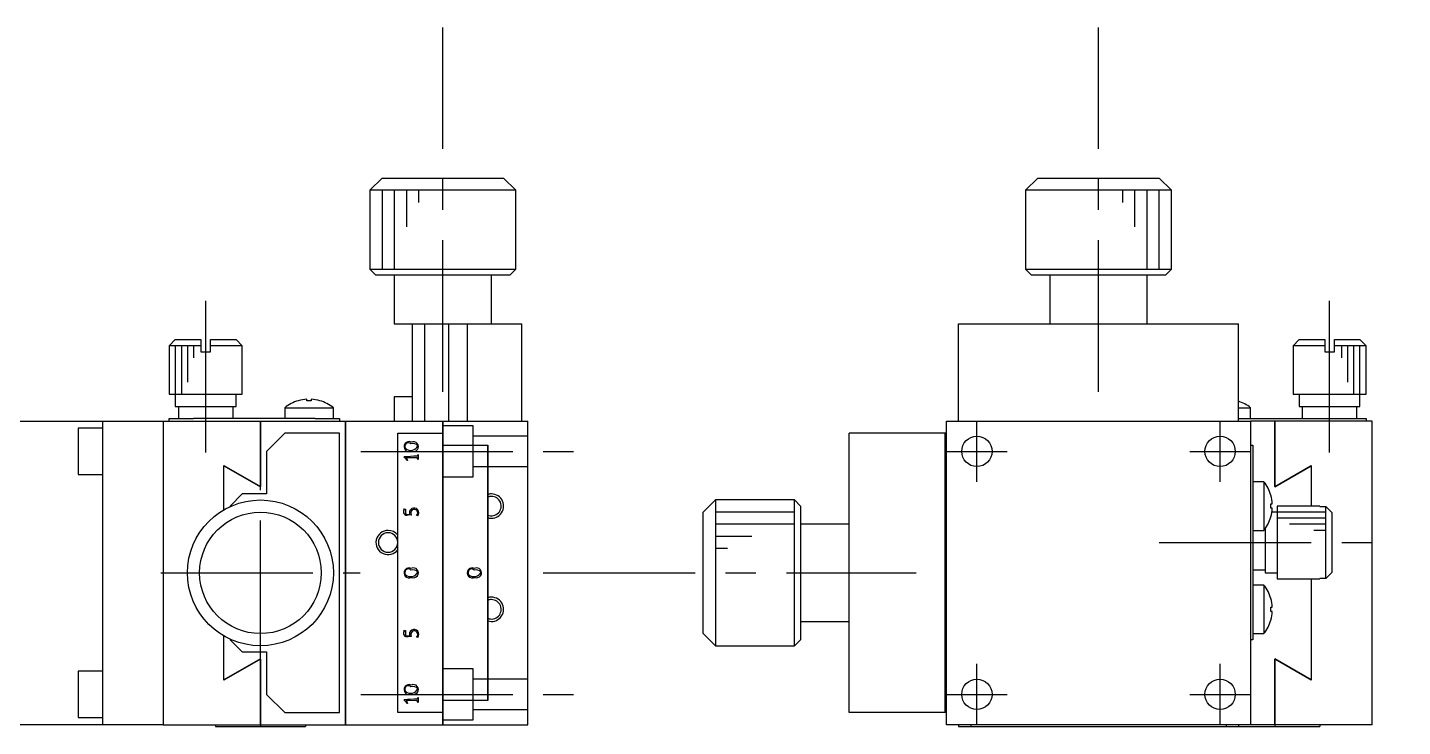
# Model space of a CAD drawing. Extents: x -9 to 400, y 1 to 282.
# Drawn here: x 286.8 to 399.9, y 129.6 to 187.2 of the extents above; entities that cross this region are included whole.
import ezdxf

# ---------------------------------------------------------------- set-up
doc = ezdxf.new("R2010")
doc.units = 0
doc.header["$LTSCALE"] = 10
doc.linetypes.add('CENTER', pattern=[2, 1.25, -0.25, 0.25, -0.25])
doc.linetypes.add('DASHED', pattern=[3.5, 2, -1.5])
doc.layers.get('0').update_dxf_attribs({"linetype": 'CONTINUOUS'})
doc.layers.add('CENTER', color=1, linetype='CENTER')

msp = doc.modelspace()

# ---------------------------------------------------------------- linework, layer by layer
at = {"color": 7, "linetype": 'CONTINUOUS'}
for p, q in [((315.978155, 174.772892), (314.978155, 173.772892)), ((315.978155, 174.772892), (325.978155, 174.772892)), ((326.978155, 173.772892), (325.978155, 174.772892)), ((369.89811, 174.772892), (368.89811, 173.772892)), ((369.89811, 174.772892), (374.89811, 174.772892)), ((374.89811, 174.772892), (379.89811, 174.772892)), ((380.89811, 173.772892), (379.89811, 174.772892)), ((326.978155, 173.772892), (314.978155, 173.772892)), ((314.978155, 173.772892), (314.978155, 167.272892)), ((326.978155, 167.272892), (326.978155, 173.772892)), ((374.89811, 173.772892), (368.89811, 173.772892)), ((368.89811, 173.772892), (368.89811, 167.272892)), ((380.89811, 173.772892), (374.89811, 173.772892)), ((380.89811, 167.272892), (380.89811, 173.772892)), ((314.978155, 167.272892), (326.978155, 167.272892)), ((314.978155, 167.272892), (315.478155, 166.772892)), ((326.478155, 166.772892), (315.478155, 166.772892)), ((316.978155, 166.772892), (316.978155, 162.772892)), ((324.978155, 162.772892), (324.978155, 166.772892)), ((326.478155, 166.772892), (326.978155, 167.272892)), ((368.89811, 167.272892), (374.89811, 167.272892)), ((368.89811, 167.272892), (369.39811, 166.772892)), ((374.89811, 166.772892), (369.39811, 166.772892)), ((370.89811, 166.772892), (370.89811, 162.772892)), ((374.89811, 167.272892), (380.89811, 167.272892)), ((380.39811, 166.772892), (374.89811, 166.772892)), ((378.89811, 162.772892), (378.89811, 166.772892)), ((380.39811, 166.772892), (380.89811, 167.272892)), ((316.978155, 162.772892), (318.478156, 162.772892)), ((318.478156, 154.772892), (318.478156, 162.772892)), ((318.478156, 162.772892), (319.478156, 162.772892)), ((319.478156, 162.772892), (319.478156, 154.772892)), ((319.478156, 162.772892), (321.478155, 162.772892)), ((321.478155, 154.772892), (321.478155, 162.772892)), ((321.478155, 162.772892), (322.978155, 162.772892)), ((322.978155, 162.772892), (322.978155, 154.772892)), ((322.978155, 162.772892), (327.478156, 162.772892)), ((327.478156, 154.772892), (327.478156, 162.772892)), ((363.39811, 154.772892), (363.39811, 162.772892)), ((363.39811, 162.772892), (386.39811, 162.772892)), ((386.39811, 154.772892), (386.39811, 162.772892)), ((298.978154, 161.47289), (298.478154, 160.97289)), ((301.078154, 160.97289), (298.478154, 160.97289)), ((298.478154, 160.97289), (298.478154, 156.97289)), ((298.978154, 161.47289), (301.078154, 161.47289)), ((301.078154, 161.47289), (301.078154, 160.97289)), ((301.078154, 160.97289), (301.078154, 160.47289)), ((301.878154, 161.47289), (303.978154, 161.47289)), ((301.878154, 160.97289), (301.878154, 161.47289)), ((304.478154, 160.97289), (301.878154, 160.97289)), ((301.878154, 160.47289), (301.878154, 160.97289)), ((304.478154, 160.97289), (303.978154, 161.47289)), ((304.478154, 156.97289), (304.478154, 160.97289)), ((391.398108, 161.472889), (390.898108, 160.972889)), ((393.498108, 160.972889), (390.898108, 160.972889)), ((390.898108, 160.972889), (390.898108, 156.972889)), ((391.398108, 161.472889), (393.498108, 161.472889)), ((393.498108, 161.472889), (393.498108, 160.972889)), ((393.498108, 160.972889), (393.498108, 160.472889)), ((394.298108, 161.472889), (396.398108, 161.472889)), ((394.298108, 160.972889), (394.298108, 161.472889)), ((396.898108, 160.972889), (394.298108, 160.972889)), ((394.298108, 160.472889), (394.298108, 160.972889)), ((396.898108, 160.972889), (396.398108, 161.472889)), ((396.898108, 156.972889), (396.898108, 160.972889)), ((301.078154, 160.47289), (301.878154, 160.47289)), ((393.498108, 160.472889), (394.298108, 160.472889)), ((298.478154, 156.97289), (301.478154, 156.97289)), ((298.978154, 156.97289), (298.978154, 155.97289)), ((301.478154, 156.97289), (304.478154, 156.97289)), ((303.978154, 155.97289), (303.978154, 156.97289)), ((309.091793, 156.442411), (309.089538, 156.447034)), ((309.798154, 156.442411), (309.798154, 156.562748)), ((310.158154, 156.442411), (309.798154, 156.442411)), ((310.158154, 156.562748), (310.158154, 156.442411)), ((310.86677, 156.447034), (310.864516, 156.442411)), ((318.478156, 156.772892), (316.978155, 156.772892)), ((316.978155, 156.772892), (316.978155, 154.772892)), ((390.898108, 156.972889), (396.898108, 156.972889)), ((391.398108, 156.972889), (391.398108, 155.972889)), ((396.398108, 155.972889), (396.398108, 156.972889)), ((298.478154, 154.772889), (298.478154, 154.972889)), ((298.478154, 154.972889), (300.478154, 154.972889)), ((298.978154, 155.97289), (301.478154, 155.97289)), ((299.228154, 155.97289), (299.228154, 154.97289)), ((310.478154, 154.972889), (300.478154, 154.972889)), ((301.478154, 155.97289), (303.978154, 155.97289)), ((303.728154, 154.97289), (303.728154, 155.97289)), ((307.978154, 155.870889), (309.978154, 155.870889)), ((307.978154, 155.870889), (307.978154, 154.97289)), ((309.978154, 155.870889), (311.978154, 155.870889)), ((310.478154, 154.972889), (312.478154, 154.972889)), ((311.978154, 154.97289), (311.978154, 155.870889)), ((312.478154, 154.972889), (312.478154, 154.772889)), ((386.39811, 155.870888), (387.398108, 155.870888)), ((386.39811, 154.972888), (394.898108, 154.972888)), ((387.398108, 154.972889), (387.398108, 155.870888)), ((391.398108, 155.972889), (396.398108, 155.972889)), ((391.648108, 155.972889), (391.648108, 154.972889)), ((394.898108, 154.972888), (396.898108, 154.972888)), ((396.148108, 154.972889), (396.148108, 155.972889)), ((396.898108, 154.972888), (396.898108, 154.772888)), ((260.478154, 154.772889), (292.978154, 154.772889)), ((290.978154, 154.172889), (290.978154, 150.372889)), ((292.978154, 154.172889), (290.978154, 154.172889)), ((292.978154, 154.772889), (297.978154, 154.772889)), ((292.978154, 154.772889), (292.978154, 129.772889)), ((297.978154, 154.772889), (297.978154, 129.772889)), ((297.978154, 154.772889), (297.978154, 129.772889)), ((297.978154, 154.772889), (305.978154, 154.772889)), ((305.978154, 149.382889), (305.978154, 154.77289)), ((305.978154, 154.77289), (312.978154, 154.77289)), ((305.978154, 154.772889), (305.978154, 149.382889)), ((312.978154, 129.772889), (312.978154, 154.77289)), ((312.978154, 154.77289), (320.978154, 154.77289)), ((312.978154, 154.77289), (312.978154, 129.77289)), ((320.978154, 154.772892), (327.978154, 154.772892)), ((320.978154, 153.77289), (320.978154, 154.772892)), ((320.978154, 154.77289), (320.978154, 153.77289)), ((327.978154, 129.772891), (327.978154, 154.772892)), ((362.39811, 129.772891), (362.39811, 154.772892)), ((362.39811, 154.772892), (387.398111, 154.772892)), ((387.398111, 154.772892), (387.398111, 129.772891)), ((389.398108, 154.772889), (387.398111, 154.77289)), ((389.398108, 154.772889), (389.398108, 149.382888)), ((397.398108, 154.772888), (389.398108, 154.772888)), ((389.398108, 149.382888), (389.398108, 154.772888)), ((397.398108, 129.772888), (397.398108, 154.772888)), ((307.978155, 153.772889), (306.478155, 152.272889)), ((312.478156, 153.772889), (307.978155, 153.772889)), ((312.478156, 130.772889), (312.478156, 153.772889)), ((317.278154, 130.77289), (317.278154, 153.77289)), ((317.278154, 153.77289), (320.978154, 153.77289)), ((320.978154, 153.77289), (320.978154, 152.78289)), ((320.978154, 152.78289), (320.978154, 153.77289)), ((320.978154, 152.78289), (320.978154, 152.77289)), ((320.978154, 152.28289), (320.978154, 152.77289)), ((320.978154, 152.77289), (324.678154, 152.77289)), ((320.978154, 152.77289), (320.978154, 152.27289)), ((324.678154, 152.77289), (324.678154, 131.77289)), ((324.678154, 148.72683), (324.678154, 152.77289)), ((362.248107, 153.772889), (354.398107, 153.772889)), ((354.398107, 130.772889), (354.398107, 153.772889)), ((362.248107, 153.77289), (362.248107, 152.78289)), ((362.398107, 153.77289), (362.248107, 153.77289)), ((362.248107, 152.77289), (362.248107, 131.77289)), ((362.398107, 152.77289), (362.248107, 152.77289)), ((387.398107, 152.772891), (387.598107, 152.772891)), ((387.598107, 152.772891), (387.598107, 150.772891)), ((306.478155, 152.272889), (306.478155, 148.772888)), ((317.803248, 151.798132), (317.788909, 151.814936)), ((317.835511, 151.765645), (317.803248, 151.798132)), ((317.884501, 151.713603), (317.835511, 151.765645)), ((317.949021, 151.638133), (317.884501, 151.713603)), ((318.876885, 151.741448), (317.927818, 151.756683)), ((317.927818, 151.756683), (318.036705, 151.599178)), ((317.983832, 151.595573), (317.949021, 151.638133)), ((317.998035, 151.576724), (317.983832, 151.595573)), ((318.020835, 151.537795), (317.998035, 151.576724)), ((318.036093, 151.516356), (318.020835, 151.537795)), ((318.036705, 151.599178), (318.073001, 151.533532)), ((318.071097, 151.526138), (318.065384, 151.518297)), ((318.073001, 151.533532), (318.071097, 151.526138)), ((318.871404, 151.87776), (318.908611, 152.002237)), ((318.949476, 151.612397), (318.876885, 151.741448)), ((318.908611, 152.002237), (318.949476, 152.022852)), ((318.949476, 152.022852), (318.949476, 151.612397)), ((320.978154, 152.27289), (320.978154, 152.28289)), ((320.978154, 152.26289), (320.978154, 152.27289)), ((320.978154, 152.27289), (320.978154, 151.28289)), ((320.978154, 151.28289), (320.978154, 152.26289)), ((302.978154, 151.114939), (305.978154, 149.382889)), ((302.978154, 151.08607), (302.978154, 151.114939)), ((302.978154, 147.46904), (302.978154, 151.08607)), ((302.978154, 151.08607), (305.978154, 149.354019)), ((302.978154, 147.46904), (302.978154, 151.08607)), ((318.04249, 151.511762), (318.036093, 151.516356)), ((318.050596, 151.510231), (318.04249, 151.511762)), ((318.057878, 151.512247), (318.050596, 151.510231)), ((318.065384, 151.518297), (318.057878, 151.512247)), ((320.978154, 151.27289), (320.978154, 151.28289)), ((320.978154, 151.28289), (320.978154, 151.27289)), ((320.978154, 151.26289), (320.978154, 151.27289)), ((320.978154, 151.27289), (320.978154, 151.26289)), ((320.978154, 150.37289), (320.978154, 151.26289)), ((320.978154, 151.26289), (320.978154, 150.38289)), ((387.598107, 150.772891), (387.598107, 138.772891)), ((389.398108, 149.382888), (392.398108, 151.114938)), ((389.398108, 149.354018), (392.398108, 151.086069)), ((392.398108, 151.114938), (392.398108, 151.086069)), ((392.398108, 151.086069), (392.398108, 147.77289)), ((392.398108, 151.086069), (392.398108, 147.77289)), ((290.978154, 150.372889), (292.978154, 150.372889)), ((305.978154, 149.354019), (305.978154, 149.382889)), ((320.978154, 150.38289), (320.978154, 150.37289)), ((320.978154, 150.28289), (320.978154, 150.37289)), ((320.978154, 150.37289), (320.978154, 150.36289)), ((320.978154, 150.36289), (320.978154, 150.27289)), ((320.978154, 150.27289), (320.978154, 150.28289)), ((320.978154, 150.26289), (320.978154, 150.27289)), ((320.978154, 150.27289), (320.978154, 149.48289)), ((320.978154, 149.47289), (320.978154, 150.26289)), ((320.978154, 149.48289), (320.978154, 149.47289)), ((320.978154, 149.28289), (320.978154, 149.47289)), ((320.978154, 149.47289), (320.978154, 149.46289)), ((320.978154, 149.46289), (320.978154, 149.27289)), ((320.978154, 149.27289), (320.978154, 149.28289)), ((320.978154, 149.26289), (320.978154, 149.27289)), ((320.978154, 149.27289), (320.978154, 148.58289)), ((320.978154, 148.57289), (320.978154, 149.26289)), ((388.496107, 149.772891), (387.598108, 149.772891)), ((388.496107, 149.772891), (388.496107, 145.772891)), ((389.398108, 149.382888), (389.398108, 149.354018)), ((304.478156, 148.772888), (303.478156, 147.772888)), ((306.478155, 148.772888), (304.478156, 148.772888)), ((320.978154, 148.58289), (320.978154, 148.57289)), ((320.978154, 148.28289), (320.978154, 148.57289)), ((320.978154, 148.57289), (320.978154, 148.56289)), ((320.978154, 148.56289), (320.978154, 148.27289)), ((320.978154, 148.27289), (320.978154, 148.28289)), ((320.978154, 148.26289), (320.978154, 148.27289)), ((320.978154, 148.27289), (320.978154, 147.68289)), ((320.978154, 147.67289), (320.978154, 148.26289)), ((324.678154, 148.514511), (324.678154, 148.72683)), ((324.678154, 147.031272), (324.678154, 148.514511)), ((343.398107, 148.272889), (342.398107, 147.272889)), ((343.398107, 148.272889), (343.398107, 142.272889)), ((349.898107, 148.272889), (343.398107, 148.272889)), ((349.898107, 142.272889), (349.898107, 148.272889)), ((350.398107, 147.772889), (349.898107, 148.272889)), ((389.067629, 148.659252), (389.072252, 148.661506)), ((303.478156, 147.772888), (303.478156, 147.727245)), ((317.778154, 147.538162), (317.788909, 147.540851)), ((317.778154, 147.538162), (317.788909, 147.540851)), ((317.799663, 147.47991), (317.778154, 147.538162)), ((317.788909, 147.540851), (317.913479, 147.521134)), ((317.913479, 147.521134), (317.919528, 147.430773)), ((317.917459, 147.241127), (317.917064, 147.230194)), ((317.917064, 147.230194), (317.918183, 147.146523)), ((317.918643, 147.263226), (317.917459, 147.241127)), ((317.918183, 147.146523), (317.921542, 147.113282)), ((317.920819, 147.312749), (317.918643, 147.263226)), ((317.919528, 147.430773), (317.921545, 147.359596)), ((317.921545, 147.359596), (317.920819, 147.312749)), ((317.921542, 147.113282), (317.924767, 147.11031)), ((317.924767, 147.11031), (317.930458, 147.108532)), ((317.930458, 147.108532), (318.017404, 147.101471)), ((318.017404, 147.101471), (318.249551, 147.085179)), ((318.163489, 147.047539), (318.120499, 147.045327)), ((318.387564, 147.031814), (318.163489, 147.047539)), ((318.380395, 147.072143), (318.390253, 147.043465)), ((318.390253, 147.043465), (318.387564, 147.031814)), ((318.917531, 146.964178), (318.819528, 147.005825)), ((320.978154, 147.68289), (320.978154, 147.67289)), ((320.978154, 147.28289), (320.978154, 147.67289)), ((320.978154, 147.67289), (320.978154, 147.66289)), ((320.978154, 147.66289), (320.978154, 147.27289)), ((320.978154, 147.27289), (320.978154, 147.28289)), ((320.978154, 147.26289), (320.978154, 147.27289)), ((320.978154, 147.27289), (320.978154, 146.78289)), ((320.978154, 146.77289), (320.978154, 147.26289)), ((324.678154, 146.818951), (324.678154, 147.031272)), ((342.398107, 142.272889), (342.398107, 147.272889)), ((350.398107, 147.772889), (350.398107, 142.272889)), ((389.067629, 147.592891), (389.067629, 147.952891)), ((389.067629, 147.952891), (389.187967, 147.952891)), ((389.187967, 147.592891), (389.067629, 147.592891)), ((389.598108, 147.27289), (389.153674, 147.27289)), ((389.598108, 147.77289), (389.598108, 141.77289)), ((393.098108, 147.77289), (389.598108, 147.77289)), ((393.098108, 147.77289), (393.098108, 147.746103)), ((393.098108, 147.746103), (393.598108, 147.746103)), ((393.598108, 141.799676), (393.598108, 147.746103)), ((393.598108, 147.746103), (394.098108, 147.240682)), ((394.098108, 147.240682), (394.098108, 142.305097)), ((320.978154, 146.78289), (320.978154, 146.77289)), ((320.978154, 146.28289), (320.978154, 146.77289)), ((320.978154, 146.77289), (320.978154, 146.76289)), ((320.978154, 146.76289), (320.978154, 146.27289)), ((320.978154, 146.27289), (320.978154, 146.28289)), ((320.978154, 146.26289), (320.978154, 146.27289)), ((320.978154, 146.27289), (320.978154, 145.88289)), ((320.978154, 145.87289), (320.978154, 146.26289)), ((320.978154, 145.88289), (320.978154, 145.87289)), ((320.978154, 145.28289), (320.978154, 145.87289)), ((320.978154, 145.87289), (320.978154, 145.86289)), ((324.678154, 140.22683), (324.678154, 146.818951)), ((354.398107, 146.272889), (350.398107, 146.272889)), ((388.598108, 145.907415), (388.598108, 142.27289)), ((389.072252, 146.884275), (389.067629, 146.886529)), ((320.978154, 145.86289), (320.978154, 145.27289)), ((320.978154, 145.27289), (320.978154, 145.28289)), ((320.978154, 145.26289), (320.978154, 145.27289)), ((320.978154, 145.27289), (320.978154, 144.98289)), ((320.978154, 144.97289), (320.978154, 145.26289)), ((320.978154, 144.98289), (320.978154, 144.97289)), ((320.978154, 144.28289), (320.978154, 144.97289)), ((320.978154, 144.97289), (320.978154, 144.96289)), ((320.978154, 144.96289), (320.978154, 144.27289)), ((387.598108, 145.772891), (388.496107, 145.772891)), ((320.978154, 144.27289), (320.978154, 144.28289)), ((320.978154, 144.26289), (320.978154, 144.27289)), ((320.978154, 144.27289), (320.978154, 144.08289)), ((320.978154, 144.07289), (320.978154, 144.26289)), ((320.978154, 144.08289), (320.978154, 144.07289)), ((320.978154, 143.28289), (320.978154, 144.07289)), ((320.978154, 144.07289), (320.978154, 144.06289)), ((320.978154, 144.06289), (320.978154, 143.27289)), ((320.978154, 143.27289), (320.978154, 143.28289)), ((320.978154, 143.26289), (320.978154, 143.27289)), ((320.978154, 143.27289), (320.978154, 143.18289)), ((320.978154, 143.17289), (320.978154, 143.26289)), ((320.978154, 143.18289), (320.978154, 143.17289)), ((320.978154, 142.28289), (320.978154, 143.17289)), ((320.978154, 143.17289), (320.978154, 143.16289)), ((320.978154, 143.16289), (320.978154, 142.28289)), ((387.598108, 142.52289), (388.598108, 142.52289)), ((320.978154, 142.27289), (320.978154, 142.28289)), ((320.978154, 142.28289), (320.978154, 142.27289)), ((320.978154, 142.26289), (320.978154, 142.27289)), ((320.978154, 142.27289), (320.978154, 142.26289)), ((320.978154, 141.37289), (320.978154, 142.26289)), ((320.978154, 142.26289), (320.978154, 141.38289)), ((320.978154, 141.38289), (320.978154, 141.37289)), ((320.978154, 141.28289), (320.978154, 141.37289)), ((320.978154, 141.37289), (320.978154, 141.36289)), ((320.978154, 141.36289), (320.978154, 141.27289)), ((342.398107, 137.272889), (342.398107, 142.272889)), ((343.398107, 142.272889), (343.398107, 136.272889)), ((349.898107, 136.272889), (349.898107, 142.272889)), ((350.398107, 142.272889), (350.398107, 136.772889)), ((388.598108, 142.27289), (389.598108, 142.27289)), ((389.598108, 141.77289), (393.098108, 141.77289)), ((392.398108, 141.77289), (392.398108, 133.459702)), ((392.398108, 141.77289), (392.398108, 133.459702)), ((393.598108, 141.799676), (393.098108, 141.799676)), ((393.098108, 141.799676), (393.098108, 141.77289)), ((394.098108, 142.305097), (393.598108, 141.799676)), ((320.978154, 141.27289), (320.978154, 141.28289)), ((320.978154, 141.26289), (320.978154, 141.27289)), ((320.978154, 141.27289), (320.978154, 140.48289)), ((320.978154, 140.47289), (320.978154, 141.26289)), ((320.978154, 140.48289), (320.978154, 140.47289)), ((320.978154, 140.28289), (320.978154, 140.47289)), ((320.978154, 140.47289), (320.978154, 140.46289)), ((320.978154, 140.46289), (320.978154, 140.27289)), ((320.978154, 140.27289), (320.978154, 140.28289)), ((320.978154, 140.26289), (320.978154, 140.27289)), ((320.978154, 140.27289), (320.978154, 139.58289)), ((320.978154, 139.57289), (320.978154, 140.26289)), ((324.678154, 140.014511), (324.678154, 140.22683)), ((388.496107, 141.272891), (387.598108, 141.272891)), ((388.496107, 141.272891), (388.496107, 137.272891)), ((320.978154, 139.58289), (320.978154, 139.57289)), ((320.978154, 139.28289), (320.978154, 139.57289)), ((320.978154, 139.57289), (320.978154, 139.56289)), ((320.978154, 139.56289), (320.978154, 139.27289)), ((320.978154, 139.27289), (320.978154, 139.28289)), ((320.978154, 139.26289), (320.978154, 139.27289)), ((320.978154, 139.27289), (320.978154, 138.68289)), ((320.978154, 138.67289), (320.978154, 139.26289)), ((324.678154, 138.531272), (324.678154, 140.014511)), ((389.067629, 140.159252), (389.072252, 140.161506)), ((389.067629, 139.092891), (389.067629, 139.452891)), ((389.067629, 139.452891), (389.187967, 139.452891)), ((389.187967, 139.092891), (389.067629, 139.092891)), ((320.978154, 138.68289), (320.978154, 138.67289)), ((320.978154, 138.28289), (320.978154, 138.67289)), ((320.978154, 138.67289), (320.978154, 138.66289)), ((320.978154, 138.66289), (320.978154, 138.27289)), ((320.978154, 138.27289), (320.978154, 138.28289)), ((320.978154, 138.26289), (320.978154, 138.27289)), ((320.978154, 138.27289), (320.978154, 137.78289)), ((320.978154, 137.77289), (320.978154, 138.26289)), ((324.678154, 138.318951), (324.678154, 138.531272)), ((324.678154, 131.77289), (324.678154, 138.318951)), ((350.398107, 138.272889), (354.398107, 138.272889)), ((387.598107, 138.772891), (387.598107, 136.772891)), ((389.072252, 138.384275), (389.067629, 138.386529)), ((302.978154, 133.459703), (302.978154, 137.076737)), ((302.978154, 133.459703), (302.978154, 137.076737)), ((317.778154, 137.538162), (317.788909, 137.540851)), ((317.778154, 137.538162), (317.788909, 137.540851)), ((317.799663, 137.47991), (317.778154, 137.538162)), ((317.788909, 137.540851), (317.913479, 137.521134)), ((317.913479, 137.521134), (317.919528, 137.430773)), ((317.917459, 137.241127), (317.917064, 137.230194)), ((317.917064, 137.230194), (317.918183, 137.146523)), ((317.918643, 137.263226), (317.917459, 137.241127)), ((317.918183, 137.146523), (317.921542, 137.113282)), ((317.920819, 137.312749), (317.918643, 137.263226)), ((317.919528, 137.430773), (317.921545, 137.359596)), ((317.921545, 137.359596), (317.920819, 137.312749)), ((317.921542, 137.113282), (317.924767, 137.11031)), ((317.924767, 137.11031), (317.930458, 137.108532)), ((317.930458, 137.108532), (318.017404, 137.101471)), ((318.017404, 137.101471), (318.249551, 137.085179)), ((318.163489, 137.047539), (318.120499, 137.045327)), ((318.387564, 137.031814), (318.163489, 137.047539)), ((318.380395, 137.072143), (318.390253, 137.043465)), ((318.390253, 137.043465), (318.387564, 137.031814)), ((318.917531, 136.964178), (318.819528, 137.005825)), ((320.978154, 137.78289), (320.978154, 137.77289)), ((320.978154, 137.28289), (320.978154, 137.77289)), ((320.978154, 137.77289), (320.978154, 137.76289)), ((320.978154, 137.76289), (320.978154, 137.27289)), ((320.978154, 137.27289), (320.978154, 137.28289)), ((320.978154, 137.26289), (320.978154, 137.27289)), ((320.978154, 137.27289), (320.978154, 136.88289)), ((320.978154, 136.87289), (320.978154, 137.26289)), ((320.978154, 136.88289), (320.978154, 136.87289)), ((320.978154, 136.28289), (320.978154, 136.87289)), ((320.978154, 136.87289), (320.978154, 136.86289)), ((320.978154, 136.86289), (320.978154, 136.27289)), ((342.398107, 137.272889), (343.398107, 136.272889)), ((387.598108, 137.272891), (388.496107, 137.272891)), ((303.478156, 136.818532), (303.478156, 136.77289)), ((303.478156, 136.77289), (304.478156, 135.77289)), ((304.478156, 135.77289), (306.478155, 135.77289)), ((306.478155, 135.77289), (306.478155, 132.272889)), ((320.978154, 136.27289), (320.978154, 136.28289)), ((320.978154, 136.26289), (320.978154, 136.27289)), ((320.978154, 136.27289), (320.978154, 135.98289)), ((320.978154, 135.97289), (320.978154, 136.26289)), ((320.978154, 135.98289), (320.978154, 135.97289)), ((320.978154, 135.28289), (320.978154, 135.97289)), ((320.978154, 135.97289), (320.978154, 135.96289)), ((320.978154, 135.96289), (320.978154, 135.27289)), ((343.398107, 136.272889), (349.898107, 136.272889)), ((349.898107, 136.272889), (350.398107, 136.772889)), ((387.598107, 136.772891), (387.398107, 136.772891)), ((305.978154, 135.191754), (302.978154, 133.459703)), ((305.978154, 135.162889), (302.978154, 133.430838)), ((305.978154, 135.162889), (305.978154, 135.191754)), ((305.978154, 135.162889), (305.978154, 129.772889)), ((305.978154, 129.772887), (305.978154, 135.162889)), ((320.978154, 135.27289), (320.978154, 135.28289)), ((320.978154, 135.26289), (320.978154, 135.27289)), ((320.978154, 135.27289), (320.978154, 135.08289)), ((320.978154, 135.07289), (320.978154, 135.26289)), ((320.978154, 135.08289), (320.978154, 135.07289)), ((320.978154, 134.28289), (320.978154, 135.07289)), ((320.978154, 135.07289), (320.978154, 135.06289)), ((320.978154, 135.06289), (320.978154, 134.27289)), ((392.398108, 133.459702), (389.398108, 135.191753)), ((389.398108, 135.191753), (389.398108, 135.162888)), ((392.398108, 133.430837), (389.398108, 135.162888)), ((389.398108, 129.772888), (389.398108, 135.162888)), ((389.398108, 135.162888), (389.398108, 129.772888)), ((290.978154, 134.172889), (290.978154, 130.372889)), ((292.978154, 134.172889), (290.978154, 134.172889)), ((302.978154, 133.430838), (302.978154, 133.459703)), ((320.978154, 134.27289), (320.978154, 134.28289)), ((320.978154, 134.26289), (320.978154, 134.27289)), ((320.978154, 134.27289), (320.978154, 134.18289)), ((320.978154, 134.17289), (320.978154, 134.26289)), ((320.978154, 134.18289), (320.978154, 134.17289)), ((320.978154, 133.28289), (320.978154, 134.17289)), ((320.978154, 134.17289), (320.978154, 134.16289)), ((320.978154, 134.16289), (320.978154, 133.28289)), ((392.398108, 133.459702), (392.398108, 133.430837)), ((320.978154, 133.27289), (320.978154, 133.28289)), ((320.978154, 133.28289), (320.978154, 133.27289)), ((320.978154, 133.26289), (320.978154, 133.27289)), ((320.978154, 133.27289), (320.978154, 133.26289)), ((320.978154, 132.28289), (320.978154, 133.26289)), ((320.978154, 133.26289), (320.978154, 132.27289)), ((306.478155, 132.272889), (307.978155, 130.772889)), ((317.803248, 131.798132), (317.788909, 131.814936)), ((317.835511, 131.765645), (317.803248, 131.798132)), ((317.884501, 131.713603), (317.835511, 131.765645)), ((317.949021, 131.638133), (317.884501, 131.713603)), ((318.876885, 131.741448), (317.927818, 131.756683)), ((317.927818, 131.756683), (318.036705, 131.599178)), ((317.983832, 131.595573), (317.949021, 131.638133)), ((317.998035, 131.576724), (317.983832, 131.595573)), ((318.020835, 131.537795), (317.998035, 131.576724)), ((318.036093, 131.516356), (318.020835, 131.537795)), ((318.04249, 131.511762), (318.036093, 131.516356)), ((318.036705, 131.599178), (318.073001, 131.533532)), ((318.050596, 131.510231), (318.04249, 131.511762)), ((318.057878, 131.512247), (318.050596, 131.510231)), ((318.065384, 131.518297), (318.057878, 131.512247)), ((318.071097, 131.526138), (318.065384, 131.518297)), ((318.073001, 131.533532), (318.071097, 131.526138)), ((318.871404, 131.87776), (318.908611, 132.002237)), ((318.949476, 131.612397), (318.876885, 131.741448)), ((318.908611, 132.002237), (318.949476, 132.022852)), ((318.949476, 132.022852), (318.949476, 131.612397)), ((320.978154, 132.27289), (320.978154, 132.28289)), ((320.978154, 132.26289), (320.978154, 132.27289)), ((320.978154, 132.27289), (320.978154, 131.77289)), ((320.978154, 131.77289), (320.978154, 132.26289)), ((324.678154, 131.77289), (320.978154, 131.77289)), ((320.978154, 131.77289), (320.978154, 131.76289)), ((320.978154, 131.76289), (320.978154, 130.77289)), ((320.978154, 130.77289), (320.978154, 131.76289)), ((362.398107, 131.77289), (362.248107, 131.77289)), ((362.248107, 131.76289), (362.248107, 130.77289)), ((290.978154, 130.372889), (292.978154, 130.372889)), ((307.978155, 130.772889), (312.478156, 130.772889)), ((320.978154, 130.77289), (317.278154, 130.77289)), ((320.978154, 130.77289), (320.978154, 129.77289)), ((320.978154, 129.772891), (320.978154, 130.77289)), ((362.248107, 130.772889), (354.398107, 130.772889)), ((362.398107, 130.77289), (362.248107, 130.77289)), ((292.978154, 129.772889), (260.478154, 129.772889)), ((297.978154, 129.772889), (292.978154, 129.772889)), ((297.978154, 129.772889), (305.978154, 129.772889)), ((302.278154, 129.772889), (302.278154, 129.622889)), ((302.278154, 129.622889), (305.978154, 129.622889)), ((305.978154, 129.772889), (305.978154, 129.622889)), ((305.978154, 129.772887), (312.978154, 129.772889)), ((305.978154, 129.622889), (309.678154, 129.622889)), ((309.678154, 129.772889), (309.678154, 129.622889)), ((312.978154, 129.77289), (320.978154, 129.77289)), ((320.978154, 129.772891), (327.978154, 129.772891)), ((387.398111, 129.772891), (362.39811, 129.772891)), ((363.398108, 129.772889), (363.398108, 129.622889)), ((363.398108, 129.622889), (364.388108, 129.622889)), ((364.398108, 129.772889), (364.398108, 129.622889)), ((364.398108, 129.622889), (385.398108, 129.622889)), ((385.398108, 129.772889), (385.398108, 129.622889)), ((385.408108, 129.622889), (386.398108, 129.622889)), ((386.398108, 129.772889), (386.398108, 129.622889)), ((386.398108, 129.622888), (389.398108, 129.622888)), ((389.398108, 129.772888), (387.398111, 129.772889)), ((389.398108, 129.772888), (389.398108, 129.622888)), ((397.398108, 129.772888), (389.398108, 129.772888)), ((389.398108, 129.622888), (393.098108, 129.622888)), ((393.098108, 129.772888), (393.098108, 129.622888))]:
    msp.add_line(p, q, dxfattribs=at)
at = {"color": 3, "linetype": 'CONTINUOUS'}
for p, q in [((315.978155, 173.772892), (315.978155, 167.272892)), ((316.978155, 173.772892), (316.978155, 167.272892)), ((317.978155, 173.772892), (317.978155, 170.772892)), ((318.978155, 173.772892), (318.978155, 172.772892)), ((376.89811, 172.772892), (376.89811, 173.772892)), ((377.89811, 170.772892), (377.89811, 173.772892)), ((378.89811, 167.272892), (378.89811, 173.772892)), ((379.89811, 167.272892), (379.89811, 173.772892)), ((298.978154, 160.97289), (298.978154, 156.97289)), ((299.478154, 160.97289), (299.478154, 156.97289)), ((299.978154, 160.97289), (299.978154, 157.97289)), ((300.478154, 160.97289), (300.478154, 159.97289)), ((394.898108, 159.972889), (394.898108, 160.972889)), ((395.398108, 157.972889), (395.398108, 160.972889)), ((395.898108, 156.972889), (395.898108, 160.972889)), ((396.398108, 156.972889), (396.398108, 160.972889)), ((349.898107, 147.272889), (343.398107, 147.272889)), ((393.598108, 147.27289), (389.598108, 147.27289)), ((349.898107, 146.272889), (343.398107, 146.272889)), ((393.598108, 146.77289), (389.598108, 146.77289)), ((393.598108, 146.27289), (390.598108, 146.27289)), ((346.398107, 145.272889), (343.398107, 145.272889)), ((393.598108, 145.77289), (392.598108, 145.77289)), ((344.398107, 144.272889), (343.398107, 144.272889))]:
    msp.add_line(p, q, dxfattribs=at)
at = {"color": 3, "linetype": 'DASHED'}
for p, q in [((323.478156, 154.37289), (320.978155, 154.37289)), ((323.478156, 150.172892), (323.478156, 154.37289)), ((327.978154, 153.522891), (323.478156, 153.522891)), ((323.478156, 151.022891), (327.978154, 151.022891)), ((320.978155, 150.172892), (323.478156, 150.172892)), ((323.478156, 134.37289), (320.978155, 134.37289)), ((323.478156, 130.172892), (323.478156, 134.37289)), ((327.978154, 133.522891), (323.478156, 133.522891)), ((320.978155, 130.172892), (323.478156, 130.172892)), ((323.478156, 131.022891), (327.978154, 131.022891))]:
    msp.add_line(p, q, dxfattribs=at)
at = {"color": 7, "linetype": 'CONTINUOUS'}
for centre, radius in [((364.898111, 152.272891), 1.25), ((384.898111, 152.272891), 1.25), ((305.978155, 142.272889), 6), ((305.978155, 142.272889), 5), ((364.898111, 132.272891), 1.25), ((384.898111, 132.272891), 1.25)]:
    msp.add_circle(centre, radius, dxfattribs=at)
for centre, radius, start, end in [((309.978154, 153.37289), 3.2, 106.122533, 128.682187), ((309.978154, 153.37289), 3.194933, 93.229709, 106.106712), ((309.978154, 153.37289), 3.194933, 73.893288, 86.770291), ((309.978154, 153.37289), 3.2, 51.317813, 73.877467), ((385.398108, 153.372889), 3.2, 51.317813, 71.790005), ((318.202763, 152.661901), 0.416058, 63.9047352, 298.73713667), ((318.149122, 152.687899), 0.297428, 45.87586553, 218.70649036), ((318.330842, 153.01728), 0.66095, 231.2370892, 334.70409646), ((318.497401, 152.320252), 0.598059, 43.88844715, 103.65676463), ((318.563126, 152.670211), 0.406111, 246.74746985, 115.89440202), ((319.1489, 137.73891), 14.141573, 91.12437052, 95.51864742), ((385.998108, 147.772891), 3.2, 16.122533, 38.682187), ((324.978154, 147.772892), 0.8, 247.975687, 90), ((324.978154, 147.772892), 0.8, 90, 112.024313), ((385.998108, 147.772891), 3.194933, 3.229709, 16.106712), ((318.010473, 147.299821), 0.27726, 139.493776, 293.380403), ((318.618722, 147.218893), 0.392641, 319.55454084, 199.91048689), ((318.626941, 147.217633), 0.286273, 312.27867123, 210.54546903), ((385.998108, 147.772891), 3.194933, 343.893288, 356.770291), ((385.998108, 147.772891), 3.2, 321.317813, 343.877467), ((316.478154, 144.77289), 0.8, 0, 270), ((316.478154, 144.77289), 0.8, 270, 0), ((318.202763, 142.268473), 0.416058, 63.9047352, 298.73713667), ((318.149122, 142.294471), 0.297428, 45.87586553, 218.70649036), ((318.497401, 141.926824), 0.598059, 43.88844715, 103.65676463), ((318.563126, 142.276783), 0.406111, 246.74746985, 115.89440202), ((323.398282, 142.268473), 0.416058, 63.9047352, 298.73713667), ((323.344641, 142.294471), 0.297428, 45.87586553, 218.70649036), ((323.69292, 141.926824), 0.598059, 43.88844715, 103.65676463), ((323.758645, 142.276783), 0.406111, 246.74746985, 115.89440202), ((318.330842, 142.623852), 0.66095, 231.2370892, 334.70409646), ((323.526361, 142.623852), 0.66095, 231.2370892, 334.70409646), ((385.998108, 139.272891), 3.2, 16.122533, 38.682187), ((324.978154, 139.272892), 0.8, 247.975687, 90), ((324.978154, 139.272892), 0.8, 90, 112.024313), ((385.998108, 139.272891), 3.194933, 3.229709, 16.106712), ((385.998108, 139.272891), 3.194933, 343.893288, 356.770291), ((385.998108, 139.272891), 3.2, 321.317813, 343.877467), ((318.010473, 137.299821), 0.27726, 139.493776, 293.380403), ((318.618722, 137.218893), 0.392641, 319.55454084, 199.91048689), ((318.626941, 137.217633), 0.286273, 312.27867123, 210.54546903), ((318.202763, 132.661901), 0.416058, 63.9047352, 298.73713667), ((318.149122, 132.687899), 0.297428, 45.87586553, 218.70649036), ((318.330842, 133.01728), 0.66095, 231.2370892, 334.70409646), ((318.497401, 132.320252), 0.598059, 43.88844715, 103.65676463), ((318.563126, 132.670211), 0.406111, 246.74746985, 115.89440202), ((319.1489, 117.73891), 14.141573, 91.12437052, 95.51864742)]:
    msp.add_arc(centre, radius, start, end, dxfattribs=at)
at = {"color": 3, "linetype": 'CONTINUOUS'}
for centre, start, end in [((324.978154, 147.772891), 90, 107.457603), ((324.978154, 147.772891), 252.542397, 90), ((316.478154, 144.77289), 90, 323.130102), ((316.478154, 144.77289), 36.869898, 90), ((324.978154, 139.272891), 90, 107.457603), ((324.978154, 139.272891), 252.542397, 90)]:
    msp.add_arc(centre, 1, start, end, dxfattribs=at)
at = {"layer": 'CENTER', "color": 1, "linetype": 'CENTER'}
for p, q in [((320.978155, 157.17289), (320.978155, 187.17289)), ((374.89811, 157.17289), (374.89811, 187.17289)), ((301.478154, 152.17289), (301.478154, 167.17289)), ((393.898108, 152.17289), (393.898108, 167.17289)), ((364.898111, 149.772891), (364.898111, 154.772891)), ((384.898111, 149.772891), (384.898111, 154.772891)), ((314.228154, 152.272891), (334.228154, 152.272891)), ((362.398111, 152.272891), (367.398111, 152.272891)), ((382.398111, 152.272891), (387.398111, 152.272891)), ((305.978155, 134.072889), (305.978155, 150.472889)), ((379.898107, 144.77289), (399.898107, 144.77289)), ((297.778155, 142.272889), (314.178155, 142.272889)), ((329.228154, 142.272889), (359.898107, 142.272889)), ((364.898111, 129.772891), (364.898111, 134.772891)), ((384.898111, 129.772891), (384.898111, 134.772891)), ((314.228154, 132.272891), (334.228154, 132.272891)), ((362.398111, 132.272891), (367.398111, 132.272891)), ((382.398111, 132.272891), (387.398111, 132.272891))]:
    msp.add_line(p, q, dxfattribs=at)

doc.saveas('drawing.dxf')
